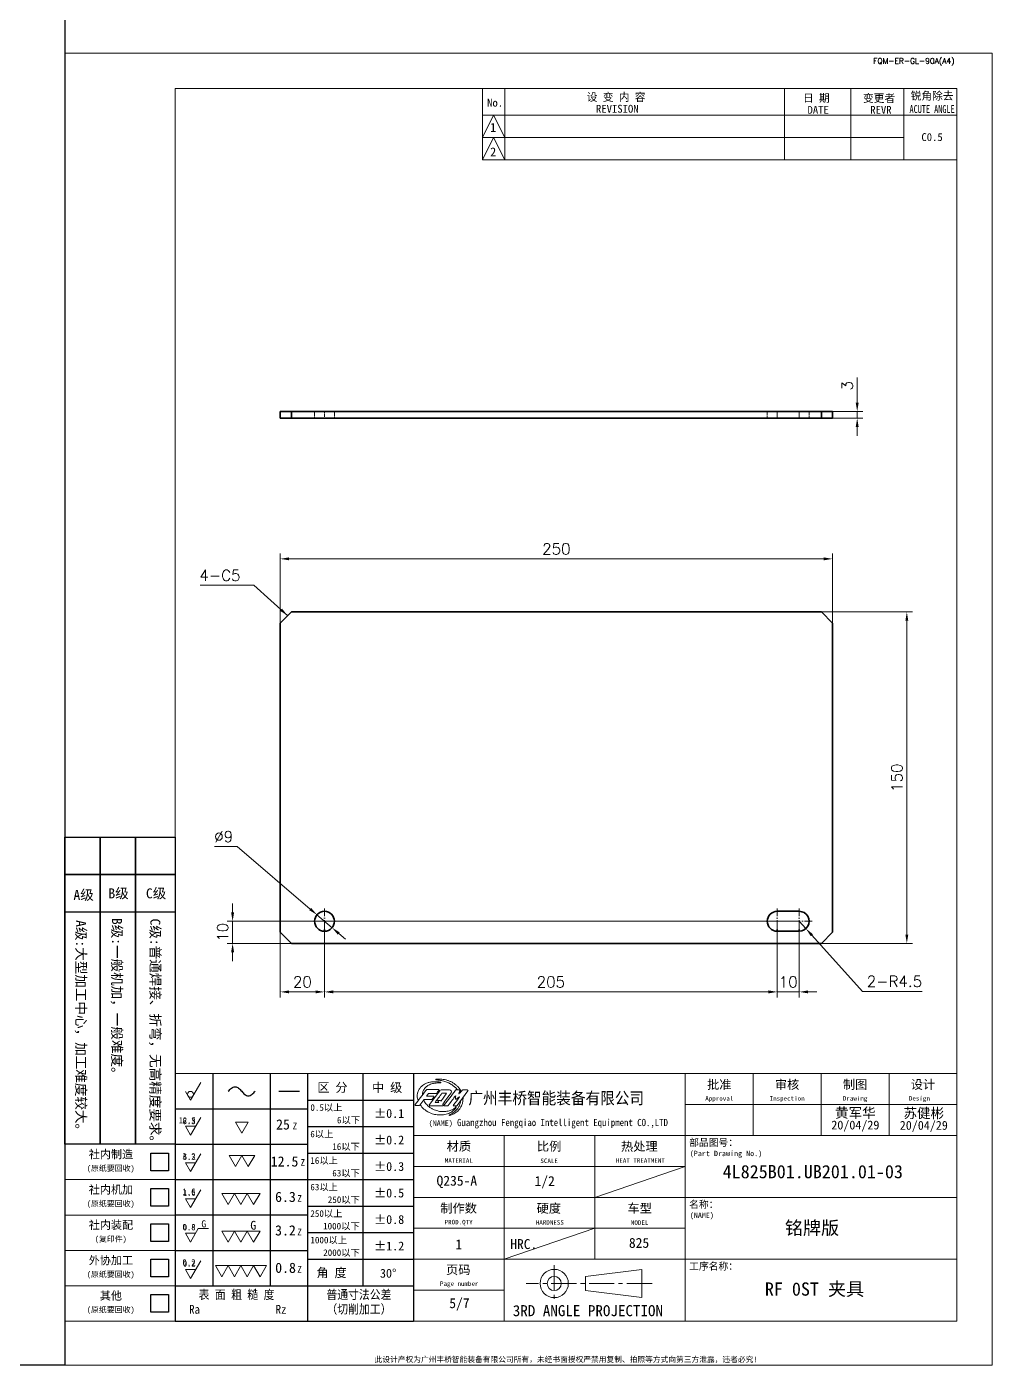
# Model space of a CAD drawing. Header units: millimetres. Extents: x -162325 to -83245, y 277409 to 326486.
# Drawn here: x -158393 to -157956, y 301284 to 301890 of the extents above; entities that cross this region are included whole.
import ezdxf
from ezdxf.enums import TextEntityAlignment as Align

# ---------------------------------------------------------------- set-up
doc = ezdxf.new("R2010")
doc.units = ezdxf.units.MM
for name, pattern in [('CENTER2', [28.575, 19.05, -3.175, 3.175, -3.175]), ('DASHDOT', [18.5, 12, -3, 0.5, -3]), ('DASHED', [15, 12, -3])]:
    doc.linetypes.add(name, pattern=pattern)
for name, color, linetype, lineweight in [('A3', 3, 'Continuous', 20), ('A4', 3, 'Continuous', 20), ('图框', 7, 'Continuous', 20), ('尺寸线', 3, 'Continuous', 13), ('文字', 1, 'Continuous', 13), ('细实线', 4, 'Continuous', 25)]:
    doc.layers.add(name, color=color, linetype=linetype, lineweight=lineweight)
doc.layers.add('MARK', color=7, linetype='Continuous')
doc.styles.add('CH-1', font='')
doc.styles.add('MX_NOTE_STANDARD', font='txt.shx', dxfattribs={"bigfont": 'extfont.shx'})
doc.styles.get("Standard").update_dxf_attribs({"font": 'txt', "bigfont": 'gbcbig.shx'})
doc.styles.get('CH-1').set_extended_font_data('SimSun')
doc.dimstyles.new('副本02', dxfattribs={"dimscale": 2, "dimtxt": 2.5, "dimasz": 2, "dimexe": 1.25, "dimexo": 0, "dimgap": 1, "dimtad": 1, "dimdsep": 46, "dimtxsty": 'Standard', "dimcen": 0.5, "dimclrd": 3, "dimclre": 3, "dimclrt": 1, "dimadec": 1, "dimazin": 2, "dimtfac": 1, "dimtmove": 0, "dimatfit": 3, "dimfxl": 0, "dimtolj": 1, "dimlwd": -1, "dimlwe": -1, "dimarcsym": 0})
doc.dimstyles.new('副本02$3', dxfattribs={"dimscale": 2, "dimtxt": 2.5, "dimasz": 2, "dimexe": 1.25, "dimexo": 0, "dimgap": 1, "dimtad": 1, "dimtoh": 1, "dimdsep": 46, "dimtxsty": 'Standard', "dimcen": 0.5, "dimclrd": 3, "dimclre": 3, "dimclrt": 1, "dimadec": 1, "dimazin": 2, "dimtfac": 1, "dimtmove": 0, "dimatfit": 3, "dimfxl": 0, "dimtolj": 1, "dimlwd": -1, "dimlwe": -1, "dimarcsym": 0})
doc.dimstyles.new('副本02$4', dxfattribs={"dimscale": 2, "dimtxt": 2.5, "dimasz": 2, "dimexe": 1.25, "dimexo": 0, "dimgap": 1, "dimtad": 1, "dimtih": 1, "dimtoh": 1, "dimdsep": 46, "dimtxsty": 'Standard', "dimcen": 0.5, "dimclrd": 3, "dimclre": 3, "dimclrt": 1, "dimadec": 1, "dimazin": 2, "dimtfac": 1, "dimtmove": 0, "dimatfit": 3, "dimfxl": 0, "dimtolj": 1, "dimlwd": -1, "dimlwe": -1, "dimarcsym": 0})

# ---------------------------------------------------------------- blocks, each defined once
blk = doc.blocks.new('A$C2CD672AE')
for p, q in [((201.5, 8), (201.5, -289)), ((201.5, -289), (-218.5, -289))]:
    blk.add_line(p, q)
blk = doc.blocks.new('1：1横')
blk.add_blockref('A$C2CD672AE', (-8412.44, 515.87))
blk = doc.blocks.new('A$C34C2392C')
at = {"linetype": 'CENTER2', "ltscale": 0.3}
for p, q in [((-5.53, 4.13), (-5.53, -4.13)), ((16.64, 0), (-11.88, 0))]:
    blk.add_line(p, q, dxfattribs=at)
for p, q in [((1.54, 1.6), (14.34, 3.2)), ((14.34, 3.2), (14.34, -3.2)), ((1.54, -1.6), (1.54, 1.6)), ((14.34, -3.2), (1.54, -1.6))]:
    blk.add_line(p, q)
for radius in [3.2, 1.6]:
    blk.add_arc((-5.53, 0), radius, 0, 359.9894)
blk = doc.blocks.new('A$C67844AE1')
for p, q in [((-492, 112), (0, 112)), ((-246, 112), (-246, -112)), ((-184.5, 112), (-184.5, 56)), ((-123, 112), (-123, 56)), ((-61.5, 112), (-61.5, 56)), ((0, -112), (0, 112)), ((-246, 84), (0, 84)), ((-492, 68), (-492, -112)), ((-492, 68), (-492, -112)), ((-492, -112), (-492, 68)), ((-492, 68), (-492, -112)), ((-492, 68), (-492, -112)), ((-492, 68), (-492, -112)), ((-492, 68), (-492, -112)), ((-492, 68), (-492, -112)), ((-492, 68), (-492, -112)), ((-492, -112), (-492, 68)), ((-492, 68), (-492, -112)), ((-492, 68), (-492, -112)), ((-492, 68), (-492, -112)), ((-492, 68), (-492, -112)), ((-492, 56), (0, 56)), ((-410, 56), (-410, -112)), ((-328, 56), (-328, -56)), ((-492, 28), (-246, 28)), ((-492, 0), (0, 0)), ((-492, -28), (-246, -28)), ((-492, -56), (0, -56)), ((-492, -84), (-410, -84)), ((-492, -112), (0, -112))]:
    blk.add_line(p, q)
at = {"color": 4, "ltscale": 0.5}
for p, q in [((-467.1, 97.2), (-459.4, 97.2)), ((-451, 97.2), (-453.6, 97.2)), ((-447.5, 97.2), (-443.3, 97.2)), ((-482.7, 88.4), (-486.5, 83.4)), ((-478.7, 93.9), (-480.4, 91.7)), ((-468.4, 96.5), (-477.7, 84.1)), ((-473.8, 90.8), (-475.1, 88.9)), ((-469.3, 85.8), (-472.6, 85.8)), ((-469.2, 85.9), (-470.1, 87.3)), ((-467.8, 87.8), (-469.9, 87.8)), ((-467.8, 87.8), (-467.4, 87.1)), ((-452.7, 83.1), (-442.9, 96.3)), ((-487, 83.1), (-490.1, 83.1)), ((-477, 82.8), (-466, 82.8)), ((-463.8, 82.8), (-461.4, 82.8))]:
    blk.add_line(p, q, dxfattribs=at)
for centre, radius, start, end in [((-480, 96.4), 1.09, 90, 143.2146), ((-469.2, 97.2), 0.219, 322.847, 90), ((-467.1, 95.6), 1.64, 90, 143.1791), ((-459.4, 95.6), 1.64, 323.504, 90), ((-453.6, 96.7), 0.547, 90, 142.7605), ((-443.3, 96.6), 0.547, 323.5154, 90), ((-482.3, 88.1), 0.547, 90, 142.7804), ((-480.4, 91.7), 0.0547, 142.9576, 270), ((-478.7, 93.9), 0.0547, 90, 142.9576), ((-472.6, 85.8), 0.0547, 143.2802, 270), ((-471.7, 94.5), 0.547, 270, 322.847), ((-469.3, 85.8), 0.0547, 270, 30.8735), ((-467.4, 87.1), 0.0547, 209.8404, 323.8117), ((-466.4, 94.1), 0.0547, 90, 143.2802), ((-462.2, 94.1), 0.0547, 323.8117, 90), ((-454.1, 91.8), 0.137, 354.5829, 143.4402), ((-450.5, 90.9), 0.137, 323.3038, 127.2693), ((-490.1, 83.7), 0.547, 143.2146, 270), ((-487, 83.7), 0.547, 270, 322.7804), ((-477, 83.6), 0.821, 143.1791, 270), ((-463.8, 83.4), 0.547, 142.7605, 270), ((-461.4, 83.6), 0.821, 270, 323.3415), ((-455.8, 83.1), 0.274, 143.387, 270), ((-453.1, 83.4), 0.547, 270, 323.5154)]:
    blk.add_arc(centre, radius, start, end, dxfattribs=at)
for points, knots in [([(-480.8, 97), (-480.9, 96.9), (-481, 96.8), (-481.1, 96.7), (-484.3, 92.4), (-487.4, 88.2), (-490.6, 84)], [-0.084236, -0.084236, -0.084236, -0.084236, 0, 0, 0, 2.885251, 2.885251, 2.885251, 2.885251]), ([(-480, 97.5), (-479.8, 97.5), (-479.7, 97.5), (-479.5, 97.5), (-479.5, 97.5), (-479.5, 97.5), (-479.5, 97.5), (-476.4, 97.5), (-473.2, 97.5), (-470.1, 97.5), (-470.1, 97.5), (-470.1, 97.5), (-470.1, 97.5), (-469.8, 97.5), (-469.5, 97.5), (-469.2, 97.5)], [-0.077734, -0.077734, -0.077734, -0.077734, 0, 0, 0, 0, 0, 0, 1.729211, 1.729211, 1.729211, 1.729211, 1.729211, 1.729211, 1.885805, 1.885805, 1.885805, 1.885805]), ([(-469, 97.1), (-469.2, 96.9), (-469.4, 96.7), (-469.5, 96.5), (-469.5, 96.5), (-469.5, 96.5), (-469.5, 96.5), (-470, 95.8), (-470.6, 95.1), (-471.1, 94.4), (-471.1, 94.4), (-471.1, 94.4), (-471.1, 94.4), (-471.2, 94.3), (-471.2, 94.3), (-471.3, 94.2)], [-0.1423966, -0.1423966, -0.1423966, -0.1423966, 0, 0, 0, 0, 0, 0, 0.4822707, 0.4822707, 0.4822707, 0.4822707, 0.4822707, 0.4822707, 0.529029, 0.529029, 0.529029, 0.529029]), ([(-454.1, 97), (-454.2, 96.8), (-454.4, 96.6), (-454.5, 96.4), (-457.7, 92.2), (-460.8, 88.1), (-464, 84), (-464, 83.9), (-464.1, 83.8), (-464.2, 83.7)], [-0.140102, -0.140102, -0.140102, -0.140102, 0, 0, 0, 2.844058, 2.844058, 2.844058, 2.913465, 2.913465, 2.913465, 2.913465]), ([(-451, 97.2), (-451, 97.2), (-450.8, 97.2), (-450.4, 97), (-450.2, 96.5), (-450.3, 95.9), (-450.5, 95.2), (-450.8, 94.5), (-451, 94), (-451.1, 93.7), (-451.1, 93.6), (-451, 93.6), (-450.8, 93.6), (-450.5, 94), (-450, 94.6), (-449.2, 95.5), (-448.6, 96.3), (-448, 96.8), (-447.7, 97.1), (-447.5, 97.2)], [0, 0, 0, 0, 0.047379, 0.11361, 0.198731, 0.32589, 0.467244, 0.599055, 0.733672, 0.758899, 0.77069, 0.790267, 0.820293, 0.867992, 1.054564, 1.278066, 1.476304, 1.62487, 1.711224, 1.711224, 1.711224, 1.711224]), ([(-471.7, 94), (-471.7, 94), (-471.7, 94), (-471.8, 94), (-471.8, 94), (-471.8, 94), (-471.8, 94), (-474.1, 94), (-476.4, 94), (-478.7, 94)], [-0.012966, -0.012966, -0.012966, -0.012966, 0, 0, 0, 0, 0, 0, 1.257183, 1.257183, 1.257183, 1.257183]), ([(-469.9, 87.8), (-470, 87.8), (-470, 87.8), (-470.1, 87.7), (-470.2, 87.7), (-470.2, 87.6), (-470.2, 87.5), (-470.1, 87.4), (-470.1, 87.3), (-470.1, 87.3)], [0, 0, 0, 0, 0.0189462, 0.0330559, 0.0436533, 0.0575788, 0.0766083, 0.0956988, 0.1082528, 0.1082528, 0.1082528, 0.1082528]), ([(-456, 83.3), (-455.9, 83.5), (-455.7, 83.7), (-455.6, 83.9), (-455.6, 83.9), (-455.6, 83.9), (-455.6, 83.9), (-453.8, 86.2), (-452.1, 88.5), (-450.4, 90.9)], [-0.132838, -0.132838, -0.132838, -0.132838, 0, 0, 0, 0, 0, 0, 1.591518, 1.591518, 1.591518, 1.591518])]:
    blk.add_open_spline(points, degree=3, knots=knots, dxfattribs=at)
at = {"color": 3, "ltscale": 0.5}
for points, knots in [([(-488, 87.4), (-488.3, 88.2), (-488.6, 89.5), (-488.8, 91.4), (-488.7, 93), (-488.5, 94.5), (-488, 95.9), (-487.3, 97.3), (-486.5, 98.5), (-485.6, 99.9), (-484.1, 101.2), (-482.1, 102.5), (-479.6, 103.7), (-476.6, 104.5), (-473.5, 104.7), (-470.8, 104.7), (-469, 104.5), (-468.1, 104.3), (-467.6, 104.2), (-467.4, 104.1), (-467.4, 103.8), (-467.5, 103.6), (-467.7, 103.6), (-467.8, 103.6)], [0.033361, 0.033361, 0.033361, 0.033361, 0.471833, 0.793856, 1.06763, 1.327784, 1.632518, 1.904259, 2.171672, 2.434164, 2.811787, 3.221221, 3.771763, 4.287691, 4.918993, 5.487196, 5.736969, 5.935719, 6.004988, 6.011363, 6.068145, 6.111246, 6.151841, 6.151841, 6.151841, 6.151841]), ([(-467.8, 103.6), (-468.7, 103.6), (-471.1, 103.6), (-474.8, 103.2), (-478.3, 101.8), (-481.1, 99.8), (-483, 97.3), (-484, 94.8), (-484, 93.4), (-483.9, 92.9)], [0, 0, 0, 0, 0.511401, 1.333961, 2.006207, 2.544799, 3.201133, 3.690752, 3.982461, 3.982461, 3.982461, 3.982461]), ([(-471.9, 106.8), (-471.9, 106.8), (-471.9, 106.9), (-471.1, 106.9), (-470.1, 107), (-468.3, 106.9), (-466.3, 106.9), (-463.9, 106.7), (-461.4, 105.9), (-458.9, 105.1), (-456.8, 104), (-455, 102.8), (-453.4, 101.6), (-451.6, 99.9), (-450.3, 98.1), (-449.4, 96.7), (-449.1, 95.9), (-449, 95.7)], [0, 0, 0, 0, 0.013513, 0.041806, 0.340693, 0.661167, 1.001786, 1.450195, 1.93793, 2.441413, 2.919246, 3.201062, 3.624217, 4.053268, 4.510623, 4.853859, 4.962074, 4.962074, 4.962074, 4.962074]), ([(-453.9, 81.8), (-454.2, 81.5), (-455.1, 80.3), (-457.5, 79.1), (-460.3, 78.2), (-463.1, 77.6), (-465.7, 77.6), (-468.2, 77.7), (-470.3, 78.3), (-472.4, 78.9), (-474.6, 79.8), (-476.8, 81.1), (-479, 82.6), (-480.7, 84.6), (-482.1, 86.3), (-482.8, 87.5), (-483, 88)], [0, 0, 0, 0, 0.227272, 0.804496, 1.430419, 1.862632, 2.367125, 2.88024, 3.204387, 3.579335, 4.036384, 4.516387, 4.985288, 5.507707, 5.907232, 6.223175, 6.223175, 6.223175, 6.223175]), ([(-449.4, 87.5), (-449.5, 86.9), (-449.6, 86.1), (-449.9, 84.8), (-450.4, 83.8), (-450.8, 82.6), (-451.5, 81.6), (-452.2, 80.2), (-453.2, 79.2), (-454.3, 78), (-455.6, 77.1), (-457, 76.1), (-458.4, 75.4), (-459.2, 74.9), (-459.9, 74.7), (-459.9, 74.2), (-459.7, 74.2), (-459.5, 74.2)], [0.004933, 0.004933, 0.004933, 0.004933, 0.333622, 0.498315, 0.724349, 0.934741, 1.17012, 1.401267, 1.780901, 1.94954, 2.292483, 2.648069, 2.865789, 3.139575, 3.199954, 3.253921, 3.331828, 3.331828, 3.331828, 3.331828]), ([(-459.5, 74.2), (-459.1, 74.3), (-457.8, 74.6), (-455.9, 75.5), (-453.8, 76.8), (-452, 78), (-450.5, 79.8), (-449.2, 81.6), (-448.2, 83.9), (-447.3, 86.8), (-447.3, 89.1), (-447.3, 90.4)], [0, 0, 0, 0, 0.196818, 0.752706, 1.133972, 1.558354, 1.94217, 2.414014, 2.774875, 3.316286, 4.02771, 4.02771, 4.02771, 4.02771]), ([(-486.1, 83.9), (-485.6, 83.2), (-484.1, 81), (-480.4, 78), (-475.7, 75.7), (-470.4, 74.5), (-465.2, 74.6), (-460.4, 75.6), (-456.8, 77.7), (-454.7, 79.8), (-453.7, 81.1), (-453.4, 81.9), (-453.8, 82), (-453.8, 81.9), (-453.9, 81.8)], [0.008574, 0.008574, 0.008574, 0.008574, 0.511088, 1.461558, 2.551285, 3.372869, 4.408758, 5.360341, 6.07413, 6.646139, 6.965728, 7.014048, 7.055407, 7.097199, 7.097199, 7.097199, 7.097199])]:
    blk.add_open_spline(points, degree=3, knots=knots, dxfattribs=at)
blk.add_spline([(-471.9, 106.8), (-471.8, 106.5), (-471.3, 106.3), (-470, 106.2), (-468.7, 106), (-466.8, 105.7), (-464.7, 105.2), (-462.9, 104.7), (-461.1, 104), (-459.4, 103.1), (-457.9, 102.2), (-455.3, 100.3), (-454.1, 99.3), (-453.6, 98.7), (-452.3, 97.2)], degree=3, dxfattribs=at)
at = {"color": 4, "ltscale": 0.5}
for points in [[(-476, 88.6), (-478.1, 88.6), (-480.2, 88.6), (-482.3, 88.6)], [(-474.4, 91.6), (-476.4, 91.6), (-478.4, 91.6), (-480.4, 91.6)], [(-466.4, 94.2), (-468.5, 91.4), (-470.5, 88.6), (-472.6, 85.9)], [(-462.2, 94.1), (-463.9, 91.8), (-465.6, 89.4), (-467.3, 87.1)], [(-466.4, 94.2), (-465, 94.2), (-463.6, 94.2), (-462.2, 94.2)], [(-458.1, 94.6), (-460.6, 91.2), (-463.1, 87.8), (-465.6, 84.4)], [(-454.2, 91.9), (-456, 89.4), (-457.9, 86.9), (-460.7, 83.1)], [(-454.1, 89.6), (-454.1, 90.3), (-454, 91.1), (-453.9, 91.8)], [(-453.1, 89.1), (-452.3, 89.7), (-451.4, 90.4), (-450.6, 91.1)], [(-455.8, 82.9), (-454.9, 82.9), (-454, 82.9), (-453.1, 82.9)]]:
    blk.add_open_spline(points, degree=3, dxfattribs=at)
for points in [[(-476, 88.6), (-475.6, 88.6), (-475.4, 88.7), (-475.3, 88.7), (-475.1, 88.9)], [(-473.8, 90.8), (-473.7, 91), (-473.7, 91.2), (-473.8, 91.4), (-474, 91.5), (-474.2, 91.6), (-474.4, 91.6)], [(-454.1, 89.6), (-454.2, 89.2), (-454.1, 89), (-454, 88.8), (-453.8, 88.8), (-453.6, 88.8), (-453.4, 88.9), (-453.1, 89.1)], [(-465.6, 84.4), (-465.6, 84.3), (-465.6, 84.2), (-465.5, 84), (-465.4, 83.8), (-465.2, 83.4), (-465.1, 83.3), (-465.1, 83.1), (-465.4, 83), (-465.7, 82.9), (-466, 82.8)]]:
    blk.add_spline(points, degree=3, dxfattribs=at)
at = {"layer": '细实线', "color": 0, "linetype": 'Continuous'}
for p, q in [((-492, 112), (-492, 56)), ((-492, 68), (-492, -112)), ((-492, 68), (-492, -112)), ((-492, 68), (-492, -112))]:
    blk.add_line(p, q, dxfattribs=at)
at = {"lineweight": 35, "xscale": 4, "yscale": 4, "zscale": 4}
blk.add_blockref('A$C34C2392C', (-342.6, -78), dxfattribs=at)
at = {"style": 'CH-1'}
for s, height, p in [('批准', 8.11, (-215.2, 102.3)), ('审核', 8.11, (-153.8, 102.3)), ('制图', 8.11, (-92.2, 102.3)), ('设计', 8.11, (-30.8, 102.3)), ('Approval', 4.06, (-215.2, 89.1)), ('Inspection', 4.06, (-153.8, 89.1)), ('Drawing', 4.06, (-92.2, 89.1)), ('Design  ', 4.06, (-30.8, 89.1)), ('比例', 8.11, (-369.3, 46.3)), ('MATERIAL', 4.06, (-451.1, 33.3)), ('SCALE', 4.06, (-369.3, 33.1)), ('制作数', 8.11, (-451.3, -9.7)), ('车型', 8.11, (-287.3, -9.7)), ('PROD.QTY', 4.06, (-451.3, -22.9)), ('MODEL', 4.06, (-287.3, -22.9)), ('3RD ANGLE PROJECTION', 10, (-334.2, -102.6))]:
    blk.add_text(s, height=height, dxfattribs=at).set_placement(p, align=Align.MIDDLE)
at = {"lineweight": 35, "style": 'CH-1'}
for s, height, p in [('(NAME)', 4.87, (-478.4, 64.7)), ('部品图号：', 6.49, (-242.5, 46.4)), ('(Part Drawing No.)', 4.868, (-241.9, 37.3)), ('名称：', 6.49, (-242.5, -9.6)), ('(NAME)', 4.87, (-241.9, -18.7)), ('工序名称：', 6.49, (-242.5, -65.6))]:
    blk.add_text(s, height=height, dxfattribs=at).set_placement(p)
at = {"style": 'CH-1'}
blk.add_text('材质', height=8.11, dxfattribs=at).set_placement((-462.1, 42.2))
at = {"lineweight": 35, "style": 'CH-1'}
for s, height, p in [('热处理', 8.11, (-287.6, 46.3)), ('HEAT TREATMENT', 4.055, (-286.7, 33.3)), ('硬度', 8.11, (-369.6, -9.7)), ('HARDNESS', 4.06, (-368.7, -22.7)), ('HRC.', 9, (-392.3, -42.3, -1000.3)), ('页码', 8.11, (-451.6, -65.7)), ('Page number', 4.055, (-450.7, -78.7))]:
    blk.add_text(s, height=height, dxfattribs=at).set_placement(p, align=Align.MIDDLE)
at = {"layer": 'MARK', "style": 'CH-1', "width": 0.9}
blk.add_text('广州丰桥智能装备有限公司', height=10.8, dxfattribs=at).set_placement((-442.4, 84.4))
at = {"layer": 'MARK', "insert": (-452.7, 71), "char_height": 6.5, "width": 556.951, "attachment_point": 1, "style": 'CH-1'}
blk.add_mtext('{\\W0.9;Guangzhou Fengqiao Intelligent Equipment CO.,LTD}', dxfattribs=at)
blk = doc.blocks.new('A$C32AF00EF')
for p, q in [((0, 0), (2.89, 5)), ((-1.44, 2.5), (0, 0))]:
    blk.add_line(p, q)
blk.add_circle((0, 1.67), 0.833)
blk = doc.blocks.new('A$C553B2148')
for p, q in [((1.44, 0), (-1.44, 0)), ((-1.44, 0), (0, -2.5)), ((0, -2.5), (2.89, 2.5))]:
    blk.add_line(p, q)
at = {"style": 'MX_NOTE_STANDARD'}
blk.add_attdef('12.5', text='', height=1.75, dxfattribs=at).set_placement((1.44, 0.28), align=Align.BOTTOM_RIGHT)
blk = doc.blocks.new('A$C1377093C')
for p, q in [((0, 0), (-1.44, 2.5)), ((-1.44, 2.5), (1.44, 2.5)), ((1.44, 2.5), (0, 0))]:
    blk.add_line(p, q)
blk = doc.blocks.new('A$C6D2D6B6B')
for p, q in [((0, 0), (-1.44, 2.5)), ((-1.44, 2.5), (1.44, 2.5)), ((1.44, 2.5), (0, 0)), ((1.44, 2.5), (4.33, 2.5)), ((2.89, 0), (1.44, 2.5)), ((4.33, 2.5), (2.89, 0))]:
    blk.add_line(p, q)
blk = doc.blocks.new('A$C62DD302B')
for p, q in [((-2.89, 0), (-4.33, 2.5)), ((-4.33, 2.5), (-1.44, 2.5)), ((-1.44, 2.5), (-2.89, 0)), ((-1.44, 2.5), (1.44, 2.5)), ((0, 0), (-1.44, 2.5)), ((1.44, 2.5), (0, 0)), ((2.89, 0), (1.44, 2.5)), ((1.44, 2.5), (4.33, 2.5)), ((4.33, 2.5), (2.89, 0))]:
    blk.add_line(p, q)
blk = doc.blocks.new('A$C077E39D2')
for p, q in [((-4.33, -2.5), (-5.77, 0)), ((-5.77, 0), (-2.89, 0)), ((-2.89, 0), (-4.33, -2.5)), ((-2.89, 0), (0, 0)), ((-1.44, -2.5), (-2.89, 0)), ((0, 0), (-1.44, -2.5)), ((1.44, -2.5), (0, 0)), ((0, 0), (2.89, 0)), ((2.89, 0), (1.44, -2.5)), ((4.33, -2.5), (2.89, 0)), ((2.89, 0), (5.77, 0)), ((5.77, 0), (4.33, -2.5))]:
    blk.add_line(p, q)
blk = doc.blocks.new('A$C09D43E00')
for p, q in [((0, 0), (1.78, 3.08)), ((1.78, 3.08), (4.07, 3.08)), ((1.15, 2), (-1.15, 2)), ((-1.15, 2), (0, 0))]:
    blk.add_line(p, q)
at = {"style": 'MX_NOTE_STANDARD'}
blk.add_attdef('12.5', text='', height=1.4, dxfattribs=at).set_placement((1.15, 2.22), align=Align.BOTTOM_RIGHT)
at = {"layer": '细实线', "color": 0, "style": 'CH-1'}
blk.add_text('G', height=1.6, dxfattribs=at).set_placement((2.47, 3.33))
blk = doc.blocks.new('A$C339E5D7D')
for p, q in [((-2.89, 0), (-4.33, 2.5)), ((-4.33, 2.5), (-1.44, 2.5)), ((-1.44, 2.5), (-2.89, 0)), ((-1.44, 2.5), (1.44, 2.5)), ((0, 0), (-1.44, 2.5)), ((1.44, 2.5), (0, 0)), ((2.89, 0), (1.44, 2.5)), ((1.44, 2.5), (4.33, 2.5)), ((4.33, 2.5), (2.89, 0))]:
    blk.add_line(p, q)
at = {"layer": '细实线', "color": 0, "style": 'CH-1'}
blk.add_text('G', height=2, dxfattribs=at).set_placement((2.13, 2.81))
blk = doc.blocks.new('54')
for p, q in [((5360.79, 6053.19), (5468.79, 6053.19)), ((5468.79, 6047.19), (5468.79, 5957.19)), ((5468.79, 6047.19), (5468.79, 5957.19)), ((5468.79, 5957.19), (5468.79, 6047.19)), ((5468.79, 6047.19), (5468.79, 5957.19)), ((5468.79, 6047.19), (5468.79, 5957.19)), ((5468.79, 6047.19), (5468.79, 5957.19)), ((5468.79, 6047.19), (5468.79, 5957.19)), ((5468.79, 6047.19), (5468.79, 5957.19)), ((5468.79, 6047.19), (5468.79, 5957.19)), ((5468.79, 5957.19), (5468.79, 6047.19)), ((5468.79, 6047.19), (5468.79, 5957.19)), ((5468.79, 6047.19), (5468.79, 5957.19)), ((5468.79, 6047.19), (5468.79, 5957.19)), ((5468.79, 6047.19), (5468.79, 5957.19))]:
    blk.add_line(p, q)
at = {"layer": '细实线', "color": 0, "linetype": 'Continuous'}
for p, q in [((5360.79, 6053.19), (5360.79, 5941.19)), ((5377.79, 6053.19), (5377.79, 5957.19)), ((5403.79, 6053.19), (5403.79, 5957.19)), ((5420.79, 6053.19), (5420.79, 5941.19)), ((5445.79, 6053.19), (5445.79, 5957.19)), ((5468.79, 6053.19), (5468.79, 5941.19)), ((5468.79, 6047.19), (5468.79, 5957.19)), ((5468.79, 6047.19), (5468.79, 5957.19)), ((5468.79, 6047.19), (5468.79, 5957.19)), ((5407.7, 6045.29), (5417.04, 6045.29)), ((5420.79, 6041.19), (5468.79, 6041.19)), ((5360.79, 6037.19), (5420.79, 6037.19)), ((5420.79, 6029.19), (5468.79, 6029.19)), ((5360.79, 6021.19), (5420.79, 6021.19)), ((5420.79, 6017.19), (5468.79, 6017.19)), ((5360.79, 6005.19), (5420.79, 6005.19)), ((5420.79, 6005.19), (5468.79, 6005.19)), ((5420.79, 5993.19), (5468.79, 5993.19)), ((5360.79, 5989.19), (5420.79, 5989.19)), ((5420.79, 5981.19), (5468.79, 5981.19)), ((5360.79, 5973.19), (5420.79, 5973.19)), ((5420.79, 5969.19), (5468.79, 5969.19)), ((5360.79, 5957.19), (5468.79, 5957.19)), ((5360.79, 5957.19), (5468.79, 5957.19)), ((5360.79, 5941.19), (5468.79, 5941.19))]:
    blk.add_line(p, q, dxfattribs=at)
at = {"layer": '细实线', "color": 0, "linetype": 'Continuous', "start_tangent": (0.606347, 0.7952), "end_tangent": (0.584547, 0.81136)}
blk.add_spline([(5384.88, 6045.23), (5386.3, 6046.61), (5387.98, 6047.24), (5389.51, 6046.59), (5390.93, 6045.19), (5392.37, 6043.78), (5393.91, 6043.13), (5395.61, 6043.82), (5397.01, 6045.27)], degree=3, dxfattribs=at)
for name, p, xscale, yscale, zscale in [('A$C32AF00EF', (5367.73, 6041.13), 1.600000000000364, 1.600000000000364, 1.600000000000364), ('A$C1377093C', (5390.94, 6026.26), 2, 2, 2), ('A$C6D2D6B6B', (5388.15, 6011.08), 2, 2, 2), ('A$C62DD302B', (5390.57, 5993.94), 2, 2, 2), ('A$C077E39D2', (5390.57, 5966.26), 2, 2, 2)]:
    blk.add_blockref(name, p, dxfattribs=dict(xscale=xscale, yscale=yscale, zscale=zscale))
ref = blk.add_blockref('A$C553B2148', (5367.73, 6029.35), dxfattribs=dict(xscale=1.600000000000364, yscale=1.600000000000364, zscale=1.600000000000364))
ref.add_attrib('12.5', '12.5', dxfattribs={"height": 2.8, "style": 'CH-1'}).set_placement((5370.04, 6029.8), align=Align.BOTTOM_RIGHT)
ref = blk.add_blockref('A$C553B2148', (5367.73, 6012.86), dxfattribs=dict(xscale=1.600000000000364, yscale=1.600000000000364, zscale=1.600000000000364))
ref.add_attrib('12.5', '6.3', dxfattribs={"height": 2.8, "style": 'CH-1'}).set_placement((5370.04, 6013.31), align=Align.BOTTOM_RIGHT)
ref = blk.add_blockref('A$C553B2148', (5367.73, 5996.56), dxfattribs=dict(xscale=1.600000000000364, yscale=1.600000000000364, zscale=1.600000000000364))
ref.add_attrib('12.5', '1.6', dxfattribs={"height": 2.8, "style": 'CH-1'}).set_placement((5370.04, 5997.01), align=Align.BOTTOM_RIGHT)
at = {"lineweight": 35}
ref = blk.add_blockref('A$C09D43E00', (5367.73, 5976.92), dxfattribs=dict(at, xscale=2, yscale=2, zscale=2))
ref.add_attrib('12.5', '0.8', dxfattribs={"height": 2.8, "style": 'CH-1'}).set_placement((5370.04, 5981.37), align=Align.BOTTOM_RIGHT)
at = {"lineweight": 35, "xscale": 2, "yscale": 2, "zscale": 2}
blk.add_blockref('A$C339E5D7D', (5390.57, 5976.92), dxfattribs=at)
ref = blk.add_blockref('A$C553B2148', (5367.73, 5964.47), dxfattribs=dict(xscale=1.600000000000364, yscale=1.600000000000364, zscale=1.600000000000364))
ref.add_attrib('12.5', '0.2', dxfattribs={"height": 2.8, "style": 'CH-1'}).set_placement((5370.04, 5964.92), align=Align.BOTTOM_RIGHT)
at = {"style": 'CH-1', "width": 0.9}
for s, p in [('表 面 粗 糙 度', (5388.59, 5953.25)), ('普通寸法公差', (5444.02, 5953.25)), ('Ra              Rz', (5389.17, 5946.45)), ('（切削加工）', (5444.02, 5946.67))]:
    blk.add_text(s, height=4, dxfattribs=at).set_placement(p, align=Align.MIDDLE)
at = {"layer": '细实线', "color": 0, "style": 'CH-1'}
for s, height, p in [('区 分', 4, (5432.03, 6046.97)), ('中 级', 4, (5456.79, 6046.97)), ('0.5以上', 3, (5429.3, 6037.89)), ('6以下', 3, (5439.3, 6032.14)), ('6以上', 3, (5427.22, 6025.89)), ('16以下', 3, (5438.2, 6020.14)), ('16以上', 3, (5428.26, 6013.89)), ('63以下', 3, (5438.2, 6008.14)), ('63以上', 3, (5428.26, 6001.89)), ('250以下', 3, (5437.19, 5996.14)), ('250以上', 3, (5429.3, 5989.89)), ('1000以下', 3, (5436.08, 5984.14)), ('1000以上', 3, (5430.33, 5977.89)), ('2000以下', 3, (5436.13, 5972.14)), ('角 度', 4, (5431.63, 5963.15))]:
    blk.add_text(s, height=height, dxfattribs=at).set_placement(p, align=Align.MIDDLE)
for s, height, p in [('%%P0.1', 4, (5450.91, 6033.15)), ('6.3', 2.944, (5364.07, 6030.28)), ('25', 4.6, (5406.51, 6027.88)), ('Z', 3, (5414, 6027.96)), ('%%P0.2', 4, (5450.91, 6021.15)), ('3.2', 2.944, (5364.07, 6014.28)), ('12.5', 4.6, (5404.08, 6011.13)), ('Z', 3, (5417.58, 6011.47)), ('%%P0.3', 4, (5450.91, 6009.15)), ('1.6', 2.944, (5364.07, 5998.28)), ('6.3', 4.6, (5406.05, 5995.09)), ('%%P0.5', 4, (5450.91, 5997.15)), ('Z', 3, (5416.15, 5995.17)), ('%%P0.8', 4, (5450.91, 5985.15)), ('0.8', 2.944, (5364.07, 5982.28)), ('3.2', 4.6, (5406.05, 5979.93)), ('Z', 3, (5416.15, 5980.01)), ('%%P1.2', 4, (5450.91, 5973.15)), ('0.2', 2.944, (5364.07, 5966.28)), ('0.8', 4.6, (5406.1, 5963)), ('Z', 3, (5416.15, 5963.08)), ('30°', 4, (5453.55, 5960.81))]:
    blk.add_text(s, height=height, dxfattribs=at).set_placement(p)
blk = doc.blocks.new('fenlei')
at = {"layer": '图框'}
for points in [[(-25, 32), (0, 32), (0, 40), (-25, 40)], [(-25, 24), (0, 24), (0, 32), (-25, 32)], [(-25, 16), (0, 16), (0, 24), (-25, 24)], [(-25, 8), (0, 8), (0, 16), (-25, 16)], [(-25, 0), (0, 0), (0, 8), (-25, 8)]]:
    blk.add_lwpolyline(points, close=True, dxfattribs=at)
at = {"layer": '细实线'}
for points in [[(-5.5, 38), (-1.5, 38), (-1.5, 34), (-5.5, 34)], [(-5.5, 30), (-1.5, 30), (-1.5, 26), (-5.5, 26)], [(-5.5, 22), (-1.5, 22), (-1.5, 18), (-5.5, 18)], [(-5.5, 14), (-1.5, 14), (-1.5, 10), (-5.5, 10)], [(-5.5, 6), (-1.5, 6), (-1.5, 2), (-5.5, 2)]]:
    blk.add_lwpolyline(points, close=True, dxfattribs=at)
at = {"style": 'CH-1'}
for s, height, p in [('社内制造', 1.836, (-14.54, 37.8)), ('(原纸要回收)', 1.285, (-14.58, 34.52)), ('社内机加', 1.836, (-14.54, 29.8)), ('(原纸要回收)', 1.285, (-14.58, 26.52)), ('社内装配', 1.836, (-14.54, 21.8)), ('(复印件)', 1.285, (-14.58, 18.52)), ('外协加工', 1.836, (-14.54, 13.8)), ('(原纸要回收)', 1.285, (-14.58, 10.52)), ('其他', 1.836, (-14.54, 5.8)), ('(原纸要回收)', 1.285, (-14.58, 2.52))]:
    blk.add_text(s, height=height, dxfattribs=at).set_placement(p, align=Align.MIDDLE)
blk = doc.blocks.new('机加分类')
at = {"layer": '细实线'}
for p, q in [((-94, -8.5), (-94, 0)), ((-94, 0), (-86, 0)), ((-86, -8.5), (-86, 0)), ((-86, 0), (-78, 0)), ((-86, 0), (-86, -8.5)), ((-78, -8.5), (-78, 0)), ((-78, 0), (-69, 0)), ((-78, 0), (-78, -8.5)), ((-69, 0), (-69, -8.5)), ((-86, -8.5), (-94, -8.5)), ((-94, -17), (-94, -8.5)), ((-94, -8.5), (-86, -8.5)), ((-78, -8.5), (-86, -8.5)), ((-86, -17), (-86, -8.5)), ((-86, -8.5), (-78, -8.5)), ((-86, -8.5), (-86, -17)), ((-69, -8.5), (-78, -8.5)), ((-78, -17), (-78, -8.5)), ((-78, -8.5), (-69, -8.5)), ((-78, -8.5), (-78, -17)), ((-69, -8.5), (-69, -17)), ((-86, -17), (-94, -17)), ((-94, -69.55), (-94, -17)), ((-78, -17), (-86, -17)), ((-86, -69.55), (-86, -17)), ((-86, -17), (-86, -69.55)), ((-69, -17), (-78, -17)), ((-78, -69.55), (-78, -17)), ((-78, -17), (-78, -69.55)), ((-69, -17), (-69, -69.55)), ((-86, -69.55), (-94, -69.55)), ((-78, -69.55), (-86, -69.55)), ((-69, -69.55), (-78, -69.55))]:
    blk.add_line(p, q, dxfattribs=at)
at = {"layer": '文字', "color": 1, "linetype": 'Continuous', "style": 'CH-1'}
blk.add_text('A级', height=2.25, dxfattribs=at).set_placement((-89.72, -14.22, -250.08), align=Align.CENTER)
for s, p in [('B级', (-81.81, -12.71, -250.08)), ('C级', (-73.31, -12.71, -250.08))]:
    blk.add_text(s, height=2.25, dxfattribs=at).set_placement(p, align=Align.MIDDLE)
for s, p in [('A级:大型加工中心，加工难度较大。', (-90.3, -43.36)), ('B级:一般机加，一般难度。', (-82.16, -36.72)), ('C级:普通焊接、折弯，无高精度要求。', (-73.47, -44.53))]:
    blk.add_text(s, height=2.25, rotation=270, dxfattribs=at).set_placement(p, align=Align.MIDDLE)
blk = doc.blocks.new('1比1 竖框')
at = {"layer": '图框'}
for p, q in [((0, 0), (0, 297)), ((0, 297), (210, 297)), ((178, 297), (202, 297)), ((210, 297), (210, 0)), ((25, 289), (202, 289)), ((25, 10), (25, 289)), ((25, 272.79), (25, 289)), ((94.55, 272.79), (94.55, 289)), ((99.62, 289), (99.62, 272.79)), ((163, 289), (163, 272.79)), ((163, 289), (163, 272.79)), ((163, 289), (163, 272.79)), ((163, 289), (163, 272.79)), ((163, 289), (163, 272.79)), ((178, 289), (178, 272.79)), ((178, 289), (178, 272.79)), ((178, 289), (178, 272.79)), ((178, 289), (178, 272.79)), ((178, 289), (178, 272.79)), ((178, 289), (202, 289)), ((178, 289), (202, 289)), ((178, 289), (202, 289)), ((178, 289), (202, 289)), ((202, 289), (178, 289)), ((190, 289), (190, 272.79)), ((190, 289), (190, 272.79)), ((190, 289), (190, 272.79)), ((190, 289), (190, 272.79)), ((190, 289), (190, 272.79)), ((202, 289), (202, 10)), ((94.55, 277.86), (97.09, 282.93)), ((94.55, 282.93), (190, 282.93)), ((94.55, 282.93), (190, 282.93)), ((94.55, 282.93), (190, 282.93)), ((94.55, 282.93), (190, 282.93)), ((97.09, 282.93), (99.62, 277.86)), ((190, 282.93), (202, 282.93)), ((190, 282.93), (202, 282.93)), ((190, 282.93), (202, 282.93)), ((190, 282.93), (202, 282.93)), ((94.55, 272.79), (97.09, 277.86)), ((94.55, 277.86), (190, 277.86)), ((94.55, 277.86), (190, 277.86)), ((94.55, 277.86), (190, 277.86)), ((94.55, 277.86), (190, 277.86)), ((97.09, 277.86), (99.62, 272.79)), ((94.55, 272.79), (202, 272.79)), ((202, 272.79), (94.55, 272.79)), ((94.55, 272.79), (202, 272.79)), ((94.55, 272.79), (202, 272.79)), ((30.07, 10), (202, 10)), ((210, 0), (0, 0))]:
    blk.add_line(p, q, dxfattribs=at)
blk.add_blockref('机加分类', (94, 119.55))
for name, p, xscale, yscale, zscale in [('54', (-2655.4, -2960.59), 0.5, 0.5, 0.5), ('A$C67844AE1', (202, 38), 0.25, 0.25, 0.25)]:
    blk.add_blockref(name, p, dxfattribs=dict(at, xscale=xscale, yscale=yscale, zscale=zscale))
blk.add_blockref('fenlei', (25, 10), dxfattribs=at)
at = {"layer": '图框', "style": 'CH-1'}
for s, height, p in [('设 变 内 容', 1.775, (124.84, 287.09)), ('日 期', 1.775, (170.17, 286.84)), ('变更者', 1.775, (184.38, 286.84)), ('锐角除去', 1.775, (196.38, 287.37)), ('No.', 1.775, (97.45, 285.73)), ('REVISION', 1.775, (125.11, 284.38)), ('DATE', 1.775, (170.59, 284.13)), ('REVR', 1.775, (184.8, 284.13)), ('1', 2.03, (97, 280.16)), ('C0.5', 1.775, (196.38, 277.97)), ('2', 2.03, (97, 274.61))]:
    blk.add_text(s, height=height, dxfattribs=at).set_placement(p, align=Align.MIDDLE)
at = {"layer": '图框', "style": 'CH-1', "width": 0.7}
blk.add_text('ACUTE ANGLE', height=1.7746, dxfattribs=at).set_placement((196.38, 284.31), align=Align.MIDDLE)
at = {"layer": '图框', "char_height": 1.25}
for s, insert, width, attachment_point in [('{\\Ftxt,@extfont2|c134;FQM-ER-GL-90A(A4)}', (192.25, 295), 39, 5), ('{\\fSimSun|b1|i0|c134|p2;此设计产权为广州丰桥智能装备有限公司所有，未经书面授权严禁用复制、拍照等方式向第三方泄露，违者必究!}', (113.5, 0.5), 177, 8)]:
    blk.add_mtext(s, dxfattribs=dict(at, insert=insert, width=width, attachment_point=attachment_point))
blk = doc.blocks.new('*D310')
at = {"layer": 'Defpoints', "color": 0, "transparency": 16777216}
for p in [(-158033.65, 301624.77), (-158033.65, 301474.77), (-157994.95, 301474.77)]:
    blk.add_point(p, dxfattribs=at)
at = {"layer": '尺寸线', "color": 3, "transparency": 16777216}
for p, q in [((-158033.65, 301624.77), (-157992.45, 301624.77)), ((-157994.95, 301620.77), (-157994.95, 301478.77)), ((-158033.65, 301474.77), (-157992.45, 301474.77))]:
    blk.add_line(p, q, dxfattribs=at)
for points in [[(-157995.62, 301620.77), (-157994.28, 301620.77), (-157994.95, 301624.77)], [(-157995.62, 301478.77), (-157994.28, 301478.77), (-157994.95, 301474.77)]]:
    blk.add_solid(points, dxfattribs=at)
at = {"layer": '尺寸线', "color": 1, "transparency": 16777216, "insert": (-157999.45, 301549.77), "char_height": 5, "attachment_point": 5, "rotation": 90}
blk.add_mtext('\\A1;150', dxfattribs=at)
blk = doc.blocks.new('*D311')
at = {"layer": 'Defpoints', "color": 0, "transparency": 16777216}
for p in [(-158028.65, 301648.82), (-158278.65, 301619.77), (-158028.65, 301619.77)]:
    blk.add_point(p, dxfattribs=at)
at = {"layer": '尺寸线', "color": 3, "transparency": 16777216}
for p, q in [((-158278.65, 301619.77), (-158278.65, 301651.32)), ((-158028.65, 301619.77), (-158028.65, 301651.32)), ((-158274.65, 301648.82), (-158032.65, 301648.82))]:
    blk.add_line(p, q, dxfattribs=at)
for points in [[(-158274.65, 301649.49), (-158274.65, 301648.16), (-158278.65, 301648.82)], [(-158032.65, 301649.49), (-158032.65, 301648.16), (-158028.65, 301648.82)]]:
    blk.add_solid(points, dxfattribs=at)
at = {"layer": '尺寸线', "color": 1, "transparency": 16777216, "insert": (-158153.65, 301653.32), "char_height": 5, "attachment_point": 5}
blk.add_mtext('\\A1;250', dxfattribs=at)
blk = doc.blocks.new('*D312')
at = {"layer": 'Defpoints', "color": 0, "transparency": 16777216}
for p in [(-158043.65, 301484.77), (-158300.26, 301474.77), (-158273.65, 301474.77)]:
    blk.add_point(p, dxfattribs=at)
at = {"layer": '尺寸线', "color": 3, "transparency": 16777216}
for p, q in [((-158300.26, 301488.77), (-158300.26, 301492.77)), ((-158043.65, 301484.77), (-158302.76, 301484.77)), ((-158300.26, 301484.77), (-158300.26, 301474.77)), ((-158273.65, 301474.77), (-158302.76, 301474.77)), ((-158300.26, 301470.77), (-158300.26, 301466.77))]:
    blk.add_line(p, q, dxfattribs=at)
for points in [[(-158300.92, 301488.77), (-158299.59, 301488.77), (-158300.26, 301484.77)], [(-158300.92, 301470.77), (-158299.59, 301470.77), (-158300.26, 301474.77)]]:
    blk.add_solid(points, dxfattribs=at)
at = {"layer": '尺寸线', "color": 1, "transparency": 16777216, "insert": (-158304.76, 301479.77), "char_height": 5, "attachment_point": 5, "rotation": 90}
blk.add_mtext('\\A1;10', dxfattribs=at)
blk = doc.blocks.new('*D313')
at = {"layer": 'Defpoints', "color": 0, "transparency": 16777216}
for p in [(-158258.65, 301484.77), (-158278.65, 301479.77), (-158278.65, 301452.8)]:
    blk.add_point(p, dxfattribs=at)
at = {"layer": '尺寸线', "color": 3, "transparency": 16777216}
for p, q in [((-158258.65, 301484.77), (-158258.65, 301450.3)), ((-158278.65, 301479.77), (-158278.65, 301450.3)), ((-158262.65, 301452.8), (-158274.65, 301452.8))]:
    blk.add_line(p, q, dxfattribs=at)
for points in [[(-158274.65, 301453.47), (-158274.65, 301452.14), (-158278.65, 301452.8)], [(-158262.65, 301453.47), (-158262.65, 301452.14), (-158258.65, 301452.8)]]:
    blk.add_solid(points, dxfattribs=at)
at = {"layer": '尺寸线', "color": 1, "transparency": 16777216, "insert": (-158268.65, 301457.3), "char_height": 5, "attachment_point": 5}
blk.add_mtext('\\A1;20', dxfattribs=at)
blk = doc.blocks.new('*D314')
at = {"layer": 'Defpoints', "color": 0, "transparency": 16777216}
for p in [(-158258.65, 301484.77), (-158053.65, 301484.77), (-158053.65, 301452.8)]:
    blk.add_point(p, dxfattribs=at)
at = {"layer": '尺寸线', "color": 3, "transparency": 16777216}
for p, q in [((-158258.65, 301484.77), (-158258.65, 301450.3)), ((-158053.65, 301484.77), (-158053.65, 301450.3)), ((-158254.65, 301452.8), (-158057.65, 301452.8))]:
    blk.add_line(p, q, dxfattribs=at)
for points in [[(-158254.65, 301453.47), (-158254.65, 301452.14), (-158258.65, 301452.8)], [(-158057.65, 301453.47), (-158057.65, 301452.14), (-158053.65, 301452.8)]]:
    blk.add_solid(points, dxfattribs=at)
at = {"layer": '尺寸线', "color": 1, "transparency": 16777216, "insert": (-158156.15, 301457.3), "char_height": 5, "attachment_point": 5}
blk.add_mtext('\\A1;205', dxfattribs=at)
blk = doc.blocks.new('*D315')
at = {"layer": 'Defpoints', "color": 0, "transparency": 16777216}
for p in [(-158053.65, 301484.77), (-158043.65, 301484.77), (-158043.65, 301452.8)]:
    blk.add_point(p, dxfattribs=at)
at = {"layer": '尺寸线', "color": 3, "transparency": 16777216}
for p, q in [((-158053.65, 301484.77), (-158053.65, 301450.3)), ((-158043.65, 301484.77), (-158043.65, 301450.3)), ((-158057.65, 301452.8), (-158061.65, 301452.8)), ((-158053.65, 301452.8), (-158043.65, 301452.8)), ((-158039.65, 301452.8), (-158035.65, 301452.8))]:
    blk.add_line(p, q, dxfattribs=at)
for points in [[(-158057.65, 301453.47), (-158057.65, 301452.14), (-158053.65, 301452.8)], [(-158039.65, 301453.47), (-158039.65, 301452.14), (-158043.65, 301452.8)]]:
    blk.add_solid(points, dxfattribs=at)
at = {"layer": '尺寸线', "color": 1, "transparency": 16777216, "insert": (-158048.65, 301457.3), "char_height": 5, "attachment_point": 5}
blk.add_mtext('\\A1;10', dxfattribs=at)
blk = doc.blocks.new('*D316')
at = {"layer": 'Defpoints', "color": 0, "transparency": 16777216}
for p in [(-158262.07, 301487.7), (-158255.23, 301481.84)]:
    blk.add_point(p, dxfattribs=at)
at = {"layer": '尺寸线', "color": 3, "transparency": 16777216}
for p, q in [((-158308.45, 301518.58), (-158298.12, 301518.58)), ((-158298.12, 301518.58), (-158265.1, 301490.3)), ((-158255.23, 301481.84), (-158262.07, 301487.7)), ((-158252.19, 301479.24), (-158249.16, 301476.64))]:
    blk.add_line(p, q, dxfattribs=at)
for points in [[(-158264.67, 301490.8), (-158265.54, 301489.79), (-158262.07, 301487.7)], [(-158251.76, 301479.75), (-158252.63, 301478.73), (-158255.23, 301481.84)]]:
    blk.add_solid(points, dxfattribs=at)
at = {"layer": '尺寸线', "color": 1, "transparency": 16777216, "insert": (-158304.29, 301523.08), "char_height": 5, "attachment_point": 5}
blk.add_mtext('\\A1;∅9', dxfattribs=at)
blk = doc.blocks.new('*D317')
at = {"layer": 'Defpoints', "color": 0, "transparency": 16777216}
for p in [(-158043.65, 301484.77), (-158040.64, 301481.43)]:
    blk.add_point(p, dxfattribs=at)
at = {"layer": '尺寸线', "color": 3, "transparency": 16777216}
for p, q in [((-158043.65, 301484.77), (-158040.64, 301481.43)), ((-158015.06, 301453.04), (-158037.96, 301478.45)), ((-157988.06, 301453.04), (-158015.06, 301453.04))]:
    blk.add_line(p, q, dxfattribs=at)
blk.add_solid([(-158037.46, 301478.9), (-158038.45, 301478.01), (-158040.64, 301481.43)], dxfattribs=at)
at = {"layer": '尺寸线', "color": 1, "transparency": 16777216, "insert": (-158000.56, 301457.54), "char_height": 5, "attachment_point": 5, "style": 'MX_NOTE_STANDARD'}
blk.add_mtext('\\A1;\\A1;2-R4.5', dxfattribs=at)
blk = doc.blocks.new('*D318')
at = {"layer": 'Defpoints', "color": 0, "transparency": 16777216}
for p in [(-158028.65, 301715.54), (-158028.65, 301712.54), (-158017.43, 301715.54)]:
    blk.add_point(p, dxfattribs=at)
at = {"layer": '尺寸线', "color": 3, "transparency": 16777216}
for p, q in [((-158017.43, 301719.54), (-158017.43, 301730.88)), ((-158028.65, 301715.54), (-158014.93, 301715.54)), ((-158028.65, 301712.54), (-158014.93, 301712.54)), ((-158017.43, 301712.54), (-158017.43, 301715.54)), ((-158017.43, 301708.54), (-158017.43, 301704.54))]:
    blk.add_line(p, q, dxfattribs=at)
for points in [[(-158018.09, 301719.54), (-158016.76, 301719.54), (-158017.43, 301715.54)], [(-158018.09, 301708.54), (-158016.76, 301708.54), (-158017.43, 301712.54)]]:
    blk.add_solid(points, dxfattribs=at)
at = {"layer": '尺寸线', "color": 1, "transparency": 16777216, "insert": (-158021.93, 301727.21), "char_height": 5, "attachment_point": 5, "rotation": 90}
blk.add_mtext('\\A1;3', dxfattribs=at)

msp = doc.modelspace()

# ---------------------------------------------------------------- linework, layer by layer
at = {"color": 7, "lineweight": 35}
for p, q in [((-158278.648, 301715.543), (-158273.648, 301715.543)), ((-158278.648, 301715.543), (-158278.648, 301712.543)), ((-158278.648, 301712.543), (-158273.648, 301712.543)), ((-158273.648, 301715.543), (-158033.648, 301715.543)), ((-158273.648, 301715.543), (-158273.648, 301712.543)), ((-158273.648, 301712.543), (-158033.648, 301712.543)), ((-158028.648, 301715.543), (-158033.648, 301715.543)), ((-158033.648, 301715.543), (-158033.648, 301712.543)), ((-158028.648, 301712.543), (-158033.648, 301712.543)), ((-158028.648, 301715.543), (-158028.648, 301712.543)), ((-158278.648, 301619.769), (-158273.648, 301624.769)), ((-158278.648, 301619.769), (-158278.648, 301479.769)), ((-158273.648, 301624.769), (-158033.648, 301624.769)), ((-158028.648, 301619.769), (-158033.648, 301624.769)), ((-158028.648, 301479.769), (-158028.648, 301619.769)), ((-158043.648, 301489.269), (-158053.648, 301489.269)), ((-158053.648, 301480.269), (-158043.648, 301480.269)), ((-158273.648, 301474.769), (-158278.648, 301479.769)), ((-158033.648, 301474.769), (-158273.648, 301474.769)), ((-158028.648, 301479.769), (-158033.648, 301474.769))]:
    msp.add_line(p, q, dxfattribs=at)
at = {"color": 1, "linetype": 'DASHED', "lineweight": 13, "ltscale": 0.075}
for p, q in [((-158273.648, 301715.543), (-158273.648, 301712.543)), ((-158263.148, 301715.543), (-158263.148, 301712.543)), ((-158254.148, 301715.543), (-158254.148, 301712.543)), ((-158058.148, 301712.543), (-158058.148, 301715.543)), ((-158053.648, 301715.543), (-158053.648, 301712.543)), ((-158053.648, 301712.543), (-158053.648, 301715.543)), ((-158043.648, 301715.543), (-158043.648, 301712.543)), ((-158043.648, 301712.543), (-158043.648, 301715.543)), ((-158039.148, 301712.543), (-158039.148, 301715.543)), ((-158033.648, 301715.543), (-158033.648, 301712.543))]:
    msp.add_line(p, q, dxfattribs=at)
at = {"color": 2, "linetype": 'DASHDOT', "lineweight": 13, "ltscale": 0.090015}
msp.add_line((-158258.648, 301715.843), (-158258.648, 301712.243), dxfattribs=at)
at = {"color": 2, "linetype": 'DASHDOT', "lineweight": 13, "ltscale": 0.090002}
for p, q in [((-158053.648, 301712.243), (-158053.648, 301715.843)), ((-158043.648, 301712.243), (-158043.648, 301715.843))]:
    msp.add_line(p, q, dxfattribs=at)
at = {"color": 2, "linetype": 'DASHDOT', "lineweight": 13, "ltscale": 0.292505}
for p, q in [((-158258.648, 301490.619), (-158258.648, 301478.919)), ((-158053.648, 301490.619), (-158053.648, 301478.919)), ((-158043.648, 301490.619), (-158043.648, 301478.919))]:
    msp.add_line(p, q, dxfattribs=at)
at = {"color": 2, "linetype": 'DASHDOT', "lineweight": 13, "ltscale": 0.29248}
for p, q in [((-158252.798, 301484.769), (-158264.498, 301484.769)), ((-158047.798, 301484.769), (-158059.498, 301484.769)), ((-158037.798, 301484.769), (-158049.498, 301484.769))]:
    msp.add_line(p, q, dxfattribs=at)
at = {"color": 7, "lineweight": 35}
msp.add_circle((-158258.648, 301484.769), 4.5, dxfattribs=at)
for centre, start, end in [((-158053.648, 301484.769), 90.000003, 269.999997), ((-158043.648, 301484.769), 269.999997, 90.000003)]:
    msp.add_arc(centre, 4.5, start, end, dxfattribs=at)
at = {"layer": 'A3'}
msp.add_lwpolyline([(-160056.273, 302471.803), (-158376.273, 302471.803), (-158376.273, 301283.803), (-160056.273, 301283.803)], close=True, dxfattribs=at)
at = {"layer": 'A4'}
msp.add_lwpolyline([(-158376.273, 301877.803), (-157956.273, 301877.803), (-157956.273, 301283.803), (-158376.273, 301283.803)], close=True, dxfattribs=at)
at = {"layer": '尺寸线'}
for p, q in [((-158136.273, 301359.803), (-158095.273, 301373.803)), ((-158177.273, 301331.803), (-158136.273, 301345.803))]:
    msp.add_line(p, q, dxfattribs=at)

# ---------------------------------------------------------------- block references
at = {"color": 2, "xscale": 4, "yscale": 4, "zscale": 4}
msp.add_blockref('1：1横', (-125532.513, 300376.34), dxfattribs=at)
at = {"layer": '图框', "xscale": 2, "yscale": 2, "zscale": 2}
msp.add_blockref('1比1 竖框', (-158376.273, 301283.803), dxfattribs=at)

# ---------------------------------------------------------------- texts
at = {"layer": '尺寸线', "color": 1, "insert": (-158296.659, 301638.853), "char_height": 5, "attachment_point": 9, "style": 'MX_NOTE_STANDARD'}
msp.add_mtext('4-C5', dxfattribs=at)
at = {"layer": '文字', "color": 1, "linetype": 'Continuous', "style": 'CH-1'}
for s, height, p in [('黄军华', 4.5, (-158018.254, 301398.148)), ('苏健彬', 4.5, (-157987.258, 301398.002)), ('20/04/29', 4, (-158018.254, 301392.213)), ('20/04/29', 4, (-157987.258, 301392.066)), ('4L825B01.UB201.01-03', 6, (-158037.531, 301371.379, -500.161)), ('Q235-A', 4.5, (-158198.722, 301366.809, -500.161)), ('1/2', 4.5, (-158158.93, 301366.809, -500.161)), ('铭牌版', 6, (-158037.897, 301346.076, -500.161)), ('1', 4.5, (-158197.853, 301338.493, -500.161)), ('825', 4.5, (-158116.202, 301339.154, -500.161)), ('RF 0ST 夹具', 6, (-158036.759, 301318.399, -500.161)), ('5/7', 4.5, (-158197.55, 301311.532, -500.161))]:
    msp.add_text(s, height=height, dxfattribs=at).set_placement(p, align=Align.MIDDLE)

# ---------------------------------------------------------------- dimensions: what is measured, and where the dimension line sits
at = {"layer": '尺寸线'}
for base, p1, p2, picture, middle in [((-158017.425, 301715.543), (-158028.648, 301712.543), (-158028.648, 301715.543), '*D318', (-158021.925, 301727.21)), ((-157994.95, 301474.769), (-158033.648, 301624.769), (-158033.648, 301474.769), '*D310', (-157999.45, 301549.769)), ((-158300.256, 301474.769), (-158043.648, 301484.769), (-158273.648, 301474.769), '*D312', (-158304.756, 301479.769))]:
    dim = msp.add_linear_dim(base=base, p1=p1, p2=p2, angle=90, dimstyle='副本02', dxfattribs=at)
    dim.commit()
    dim.dimension.update_dxf_attribs({"geometry": picture, "text_midpoint": middle})
for base, p1, p2, picture, middle in [((-158028.648, 301648.823), (-158278.648, 301619.769), (-158028.648, 301619.769), '*D311', (-158153.648, 301653.323)), ((-158278.648, 301452.803), (-158258.648, 301484.769), (-158278.648, 301479.769), '*D313', (-158268.648, 301457.303)), ((-158053.648, 301452.803), (-158258.648, 301484.769), (-158053.648, 301484.769), '*D314', (-158156.148, 301457.303)), ((-158043.648, 301452.803), (-158053.648, 301484.769), (-158043.648, 301484.769), '*D315', (-158048.648, 301457.303))]:
    dim = msp.add_linear_dim(base=base, p1=p1, p2=p2, dimstyle='副本02', dxfattribs=at)
    dim.commit()
    dim.dimension.update_dxf_attribs({"geometry": picture, "text_midpoint": middle})
dim = msp.add_diameter_dim_2p(p1=(-158255.231, 301481.841), p2=(-158262.066, 301487.696), dimstyle='副本02$3', dxfattribs=at)
dim.commit()
dim.dimension.update_dxf_attribs({"geometry": '*D316', "text_midpoint": (-158304.288, 301518.583), "dimtype": 163})
dim = msp.add_radius_dim(center=(-158043.648, 301484.769), mpoint=(-158040.636, 301481.426), text='\\A1;2-<>', dimstyle='副本02$4', override={"dimtxsty": 'MX_NOTE_STANDARD'}, dxfattribs=at)
dim.commit()
dim.dimension.update_dxf_attribs({"geometry": '*D317', "text_midpoint": (-158000.558, 301453.041), "dimtype": 164})

# ---------------------------------------------------------------- leaders
at = {"layer": '尺寸线', "annotation_type": 0, "has_hookline": 1, "hookline_direction": 1, "text_width": 18.333}
msp.add_leader([(-158275.315, 301623.102), (-158290.659, 301636.853), (-158294.659, 301636.853)], dimstyle='副本02', override={"dimgap": 1, "dimtad": 1}, dxfattribs=at)

doc.saveas('drawing.dxf')
